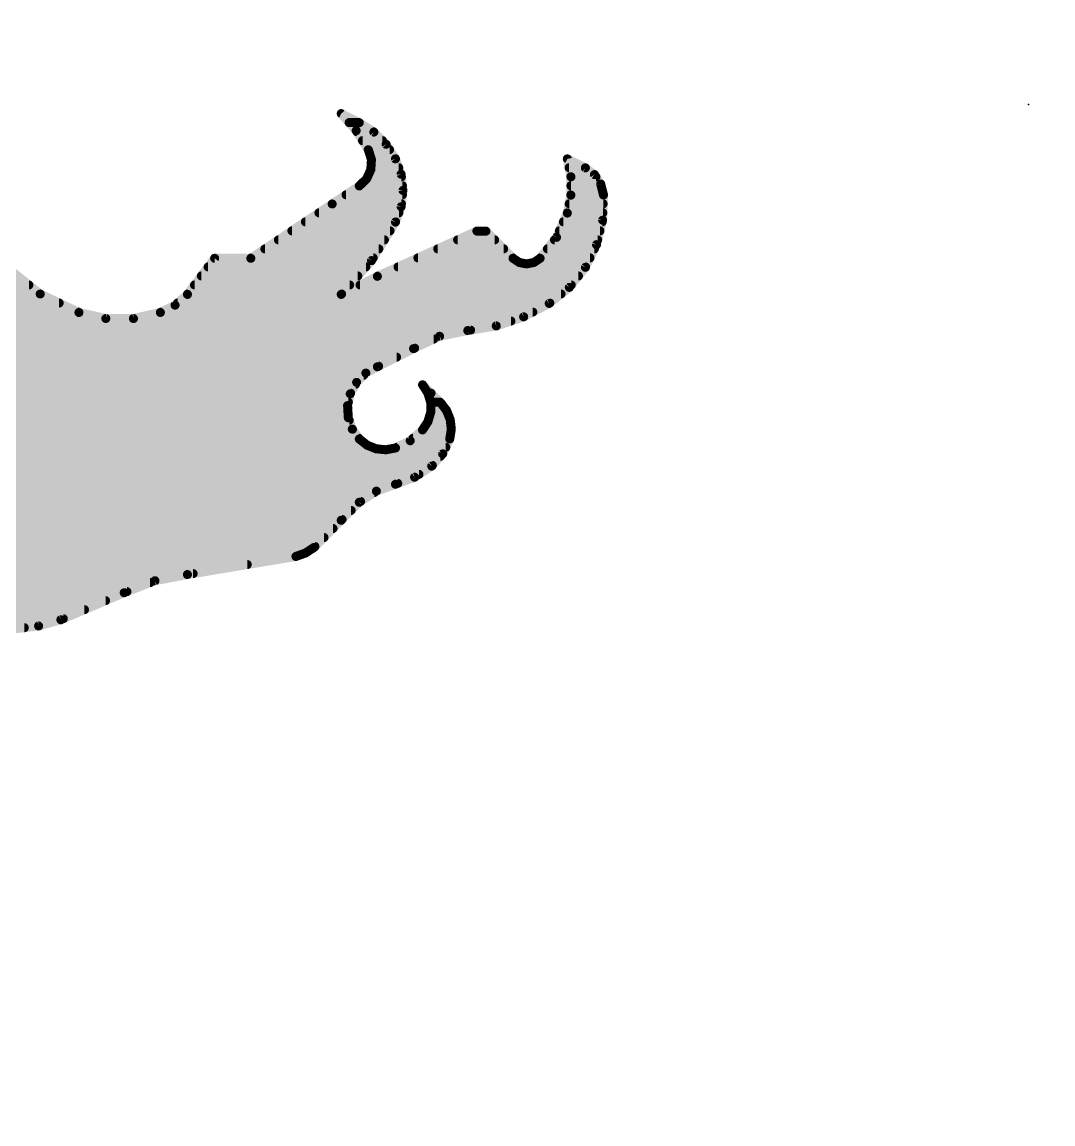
# Model space of a CAD drawing. Extents: x 4 to 288, y -28 to 191.
# Drawn here: x 80.501 to 83.242, y 151.739 to 154.671 of the extents above; entities that cross this region are included whole.
import ezdxf

# ---------------------------------------------------------------- set-up
doc = ezdxf.new("R2010")
doc.units = 0
doc.header["$MEASUREMENT"] = 0
for name, color, linetype in [('20', 7, 'CONTINUOUS'), ('21', 2, 'CONTINUOUS'), ('23', 7, 'CONTINUOUS')]:
    doc.layers.add(name, color=color, linetype=linetype)

msp = doc.modelspace()

# ---------------------------------------------------------------- linework, layer by layer
at = {"layer": '20', "const_width": 0.0254}
msp.add_lwpolyline([(71.1264, 186.0347, 2.9429), (202.1142, 186.0347)], format="xyb", dxfattribs=at)
at = {"layer": '21', "const_width": 0.024}
for points in [[(81.3894, 154.3816), (81.3498, 154.4271)], [(81.3498, 154.4271), (81.3978, 154.403)], [(81.3976, 154.4031), (81.3707, 154.4031)], [(81.3978, 154.403), (81.4365, 154.378)], [(81.4219, 154.3307), (81.3894, 154.3816)], [(81.4348, 154.3791), (81.391, 154.3791)], [(81.4365, 154.378), (81.469, 154.3454)], [(81.4594, 154.3551), (81.4063, 154.3551)], [(81.469, 154.3454), (81.494, 154.3067)], [(81.4783, 154.3311), (81.4216, 154.3311)], [(81.4301, 154.3049), (81.4219, 154.3307)], [(81.4284, 154.2779), (81.4301, 154.3049)], [(81.5026, 154.2831), (81.4287, 154.2831)], [(81.4937, 154.3071), (81.4294, 154.3071)], [(81.494, 154.3067), (81.5089, 154.2658)], [(81.951, 154.3067), (81.999, 154.2827)], [(81.9605, 154.2589), (81.951, 154.3067)], [(81.9982, 154.2831), (81.9557, 154.2831)], [(81.999, 154.2827), (82.0232, 154.2648)], [(81.3978, 154.2346), (81.4172, 154.2534)], [(81.4172, 154.2534), (81.4284, 154.2779)], [(81.5097, 154.2591), (81.4198, 154.2591)], [(81.5089, 154.2658), (81.514, 154.2226)], [(82.027, 154.2591), (81.9605, 154.2591)], [(81.9605, 154.2102), (81.9605, 154.2589)], [(82.0232, 154.2648), (82.0398, 154.2397)], [(81.3257, 154.1866), (81.3978, 154.2346)], [(81.5125, 154.2351), (81.3983, 154.2351)], [(81.514, 154.2226), (81.5089, 154.1793)], [(82.041, 154.2351), (81.9605, 154.2351)], [(82.0398, 154.2397), (82.0471, 154.2106)], [(81.5126, 154.2111), (81.3625, 154.2111)], [(81.951, 154.1625), (81.9605, 154.2102)], [(82.047, 154.2111), (81.9605, 154.2111)], [(82.0471, 154.2106), (82.0448, 154.1435)], [(81.1093, 154.0421), (81.3257, 154.1866)], [(81.503, 154.1631), (81.2905, 154.1631)], [(81.5098, 154.1871), (81.3264, 154.1871)], [(81.5089, 154.1793), (81.494, 154.1385)], [(82.0455, 154.1631), (81.9511, 154.1631)], [(82.0463, 154.1871), (81.9559, 154.1871)], [(81.4942, 154.1391), (81.2545, 154.1391)], [(81.494, 154.1385), (81.4304, 154.0359)], [(81.9222, 154.0978), (81.951, 154.1625)], [(82.0437, 154.1391), (81.9406, 154.1391)], [(82.0448, 154.1435), (82.0285, 154.0783)], [(81.4795, 154.1151), (81.2186, 154.1151)], [(81.4459, 153.9941), (81.7105, 154.1144)], [(81.7105, 154.1144), (81.7345, 154.1144)], [(81.7345, 154.1144), (81.8066, 154.0421)], [(82.0377, 154.1151), (81.9299, 154.1151)], [(81.4646, 154.0911), (81.1827, 154.0911)], [(81.7577, 154.0911), (81.6592, 154.0911)], [(81.8786, 154.0421), (81.9222, 154.0978)], [(82.0317, 154.0911), (81.9169, 154.0911)], [(82.0285, 154.0783), (81.999, 154.0181)], [(81.4497, 154.0671), (81.1467, 154.0671)], [(81.7816, 154.0671), (81.6064, 154.0671)], [(82.023, 154.0671), (81.8981, 154.0671)], [(80.46, 154.0181), (80.5492, 153.9471)], [(80.9408, 153.9461), (81.0131, 154.0421)], [(81.4153, 154.0191), (80.9958, 154.0191)], [(81.0131, 154.0421), (81.1093, 154.0421)], [(81.4349, 154.0431), (81.1108, 154.0431)], [(81.4304, 154.0359), (81.3498, 153.9461)], [(81.9995, 154.0191), (81.5009, 154.0191)], [(81.8056, 154.0431), (81.5537, 154.0431)], [(81.8066, 154.0421), (81.8231, 154.031)], [(81.8231, 154.031), (81.8426, 154.0271)], [(81.8426, 154.0271), (81.8621, 154.031)], [(81.8621, 154.031), (81.8786, 154.0421)], [(82.0112, 154.0431), (81.8794, 154.0431)], [(81.999, 154.0181), (81.9563, 153.9646)], [(81.3938, 153.9951), (80.9777, 153.9951)], [(81.3498, 153.9461), (81.4459, 153.9941)], [(81.9806, 153.9951), (81.4481, 153.9951)], [(80.5191, 153.9711), (80.1092, 153.9711)], [(81.3722, 153.9711), (80.9596, 153.9711)], [(81.9614, 153.9711), (81.3998, 153.9711)], [(81.9563, 153.9646), (81.9029, 153.922)], [(80.5493, 153.9471), (80.1218, 153.9471)], [(80.5492, 153.9471), (80.6522, 153.898)], [(80.9079, 153.9174), (80.9408, 153.9461)], [(81.3507, 153.9471), (80.9415, 153.9471)], [(81.9343, 153.9471), (81.3518, 153.9471)], [(80.5996, 153.9231), (80.1343, 153.9231)], [(80.6499, 153.8991), (80.1468, 153.8991)], [(80.8688, 153.898), (80.9079, 153.9174)], [(81.8592, 153.8991), (80.871, 153.8991)], [(81.9043, 153.9231), (80.9144, 153.9231)], [(81.9029, 153.922), (81.8349, 153.8864)], [(81.801, 153.8751), (80.1661, 153.8751)], [(80.6522, 153.898), (80.7238, 153.8818)], [(80.7238, 153.8818), (80.7972, 153.8818)], [(80.7972, 153.8818), (80.8688, 153.898)], [(81.8349, 153.8864), (81.7621, 153.8621)], [(81.6938, 153.8511), (80.1857, 153.8511)], [(81.6864, 153.8499), (81.6113, 153.8346)], [(81.7621, 153.8621), (81.6864, 153.8499)], [(81.5955, 153.8271), (80.2054, 153.8271)], [(81.6113, 153.8346), (81.5422, 153.8018)], [(81.5449, 153.8031), (80.2312, 153.8031)], [(81.5422, 153.8018), (81.4459, 153.7535)], [(81.4969, 153.7791), (80.2604, 153.7791)], [(81.4491, 153.7551), (80.2896, 153.7551)], [(81.4459, 153.7535), (81.4153, 153.7367)], [(81.4097, 153.7311), (80.3252, 153.7311)], [(81.4153, 153.7367), (81.3906, 153.712)], [(81.3879, 153.7071), (80.3613, 153.7071)], [(81.3906, 153.712), (81.3738, 153.6815)], [(81.5802, 153.6835), (81.566, 153.7055)], [(81.566, 153.7055), (81.6143, 153.6575)], [(81.3747, 153.6831), (80.3974, 153.6831)], [(81.3738, 153.6815), (81.3667, 153.6501)], [(81.5877, 153.6585), (81.5802, 153.6835)], [(81.5885, 153.6831), (81.5804, 153.6831)], [(81.3687, 153.6591), (80.4335, 153.6591)], [(81.3667, 153.6501), (81.3685, 153.6179)], [(81.6127, 153.6591), (81.5875, 153.6591)], [(81.5877, 153.6323), (81.5877, 153.6585)], [(81.6143, 153.6575), (81.63, 153.6368)], [(81.63, 153.6368), (81.6396, 153.6127)], [(81.3709, 153.6111), (80.3739, 153.6111)], [(81.3675, 153.6351), (80.406, 153.6351)], [(81.3685, 153.6179), (81.3792, 153.5875)], [(81.566, 153.5854), (81.5802, 153.6073)], [(81.5802, 153.6073), (81.5877, 153.6323)], [(81.6398, 153.6111), (81.5813, 153.6111)], [(81.6307, 153.6351), (81.5877, 153.6351)], [(81.6396, 153.6127), (81.6425, 153.5869)], [(81.3795, 153.5871), (80.3418, 153.5871)], [(81.3792, 153.5875), (81.3978, 153.5613)], [(81.5332, 153.5566), (81.566, 153.5854)], [(81.6424, 153.5871), (81.5671, 153.5871)], [(81.6425, 153.5869), (81.6383, 153.5613)], [(81.3965, 153.5631), (79.6441, 153.5631)], [(81.3978, 153.5613), (81.4182, 153.545)], [(81.494, 153.5373), (81.5332, 153.5566)], [(81.6386, 153.5631), (81.5406, 153.5631)], [(81.6383, 153.5613), (81.6195, 153.5217)], [(81.4328, 153.5391), (79.6201, 153.5391)], [(81.4182, 153.545), (81.4424, 153.5352)], [(81.4424, 153.5352), (81.4683, 153.5325)], [(81.4683, 153.5325), (81.494, 153.5373)], [(81.6278, 153.5391), (81.4976, 153.5391)], [(81.6195, 153.5217), (81.5903, 153.4892)], [(81.592, 153.4911), (79.572, 153.4911)], [(81.6136, 153.5151), (79.596, 153.5151)], [(81.5903, 153.4892), (81.5449, 153.4595)], [(81.5565, 153.4671), (79.548, 153.4671)], [(81.5449, 153.4595), (81.494, 153.4409)], [(81.5, 153.4431), (79.524, 153.4431)], [(81.494, 153.4409), (81.4431, 153.4224)], [(81.438, 153.4191), (79.5, 153.4191)], [(81.4431, 153.4224), (81.3978, 153.3929)], [(81.4012, 153.3951), (79.476, 153.3951)], [(81.3978, 153.3929), (81.3498, 153.3449)], [(81.376, 153.3711), (79.4756, 153.3711)], [(81.352, 153.3471), (79.4777, 153.3471)], [(81.3498, 153.3449), (81.2774, 153.2727)], [(81.3279, 153.3231), (79.4797, 153.3231)], [(81.3039, 153.2991), (79.4817, 153.2991)], [(81.2798, 153.2751), (79.4838, 153.2751)], [(81.2548, 153.2579), (81.2294, 153.2487)], [(81.2774, 153.2727), (81.2548, 153.2579)], [(81.236, 153.2511), (79.4858, 153.2511)], [(81.0998, 153.2271), (79.4878, 153.2271)], [(81.2294, 153.2487), (80.9408, 153.2006)], [(80.9558, 153.2031), (79.4899, 153.2031)], [(80.9408, 153.2006), (80.8545, 153.1841)], [(80.8415, 153.1791), (79.4919, 153.1791)], [(80.8545, 153.1841), (80.7726, 153.1523)], [(80.7798, 153.1551), (79.4939, 153.1551)], [(80.7726, 153.1523), (80.6042, 153.0803)], [(80.723, 153.1311), (79.496, 153.1311)], [(80.6669, 153.1071), (79.498, 153.1071)], [(80.6107, 153.0831), (79.5, 153.0831)], [(80.6042, 153.0803), (80.545, 153.0637)], [(80.507, 153.0591), (79.5021, 153.0591)], [(80.545, 153.0637), (80.484, 153.0563)]]:
    msp.add_lwpolyline(points, dxfattribs=at)
at = {"layer": '21', "const_width": 0.012}
for points in [[(81.3543, 154.431, 1), (81.3453, 154.4231)], [(81.3525, 154.4324, 1), (81.3471, 154.4217)], [(81.3707, 154.4091, 1), (81.3707, 154.3971)], [(81.401, 154.408, 1), (81.3945, 154.3979)], [(81.3951, 154.3976, 1), (81.4005, 154.4083)], [(81.3976, 154.3971, 1), (81.3976, 154.4091)], [(81.3945, 154.3848, 1), (81.3844, 154.3783)], [(81.3849, 154.3776, 1), (81.394, 154.3855)], [(81.391, 154.3851, 1), (81.391, 154.3731)], [(81.4407, 154.3822, 1), (81.4322, 154.3737)], [(81.4332, 154.3729, 1), (81.4397, 154.383)], [(81.4348, 154.3731, 1), (81.4348, 154.3851)], [(81.4063, 154.3611, 1), (81.4063, 154.3491)], [(81.4594, 154.3491, 1), (81.4594, 154.3611)], [(81.4741, 154.3486, 1), (81.464, 154.3421)], [(81.4648, 154.3411, 1), (81.4733, 154.3496)], [(81.4216, 154.3371, 1), (81.4216, 154.3251)], [(81.4276, 154.3325, 1), (81.4162, 154.3288)], [(81.4168, 154.3274, 1), (81.4269, 154.3339)], [(81.4783, 154.3251, 1), (81.4783, 154.3371)], [(81.4287, 154.2891, 1), (81.4287, 154.2771)], [(81.4294, 154.3131, 1), (81.4294, 154.3011)], [(81.4361, 154.3045, 1), (81.4241, 154.3053)], [(81.4244, 154.3031, 1), (81.4358, 154.3067)], [(81.4996, 154.3087, 1), (81.4883, 154.3046)], [(81.4889, 154.3034, 1), (81.499, 154.3099)], [(81.4937, 154.3011, 1), (81.4937, 154.3131)], [(81.5026, 154.2771, 1), (81.5026, 154.2891)], [(81.9569, 154.3078, 1), (81.9451, 154.3055)], [(81.9537, 154.312, 1), (81.9483, 154.3013)], [(81.9557, 154.2891, 1), (81.9557, 154.2771)], [(82.0025, 154.2875, 1), (81.9954, 154.2778)], [(81.9963, 154.2773, 1), (82.0017, 154.288)], [(81.9982, 154.2771, 1), (81.9982, 154.2891)], [(81.4213, 154.2491, 1), (81.413, 154.2577)], [(81.4198, 154.2651, 1), (81.4198, 154.2531)], [(81.4224, 154.2783, 1), (81.4344, 154.2776)], [(81.4339, 154.2754, 1), (81.423, 154.2804)], [(81.5149, 154.2665, 1), (81.503, 154.2651)], [(81.5033, 154.2637, 1), (81.5145, 154.2678)], [(81.5097, 154.2531, 1), (81.5097, 154.2651)], [(81.9605, 154.2651, 1), (81.9605, 154.2531)], [(81.9665, 154.2589, 1), (81.9545, 154.2589)], [(81.9547, 154.2577, 1), (81.9664, 154.2601)], [(82.0281, 154.2681, 1), (82.0182, 154.2614)], [(82.0196, 154.2599, 1), (82.0267, 154.2696)], [(82.027, 154.2531, 1), (82.027, 154.2651)], [(81.3936, 154.2389, 1), (81.402, 154.2302)], [(81.3983, 154.2411, 1), (81.3983, 154.2291)], [(81.4011, 154.2296, 1), (81.3945, 154.2395)], [(81.4117, 154.2559, 1), (81.4226, 154.2509)], [(81.5199, 154.2219, 1), (81.508, 154.2233)], [(81.5125, 154.2291, 1), (81.5125, 154.2411)], [(81.9605, 154.2411, 1), (81.9605, 154.2291)], [(82.0457, 154.2412, 1), (82.034, 154.2383)], [(82.0349, 154.2364, 1), (82.0448, 154.2431)], [(82.041, 154.2291, 1), (82.041, 154.2411)], [(81.3625, 154.2171, 1), (81.3625, 154.2051)], [(81.508, 154.2219, 1), (81.5199, 154.2233)], [(81.5126, 154.2051, 1), (81.5126, 154.2171)], [(81.9605, 154.2171, 1), (81.9605, 154.2051)], [(81.9545, 154.2102, 1), (81.9665, 154.2102)], [(81.9664, 154.209, 1), (81.9547, 154.2114)], [(82.0531, 154.2104, 1), (82.0411, 154.2108)], [(82.0413, 154.2091, 1), (82.0529, 154.212)], [(82.047, 154.2051, 1), (82.047, 154.2171)], [(81.2905, 154.1691, 1), (81.2905, 154.1571)], [(81.3224, 154.1915, 1), (81.329, 154.1816)], [(81.3264, 154.1931, 1), (81.3264, 154.1811)], [(81.329, 154.1816, 1), (81.3223, 154.1915)], [(81.503, 154.18, 1), (81.5149, 154.1786)], [(81.503, 154.1571, 1), (81.503, 154.1691)], [(81.5145, 154.1773, 1), (81.5033, 154.1814)], [(81.5098, 154.1811, 1), (81.5098, 154.1931)], [(81.9511, 154.1691, 1), (81.9511, 154.1571)], [(81.9559, 154.1931, 1), (81.9559, 154.1811)], [(82.0455, 154.1571, 1), (82.0455, 154.1691)], [(82.0463, 154.1811, 1), (82.0463, 154.1931)], [(81.2545, 154.1451, 1), (81.2545, 154.1331)], [(81.4883, 154.1405, 1), (81.4996, 154.1364)], [(81.4991, 154.1353, 1), (81.4889, 154.1416)], [(81.4942, 154.1331, 1), (81.4942, 154.1451)], [(81.9406, 154.1451, 1), (81.9406, 154.1331)], [(81.9451, 154.1636, 1), (81.9569, 154.1613)], [(81.9565, 154.16, 1), (81.9455, 154.1649)], [(82.0388, 154.1437, 1), (82.0508, 154.1433)], [(82.0506, 154.142, 1), (82.039, 154.1449)], [(82.0437, 154.1331, 1), (82.0437, 154.1451)], [(81.2186, 154.1211, 1), (81.2186, 154.1091)], [(81.4795, 154.1091, 1), (81.4795, 154.1211)], [(81.7105, 154.1204, 1), (81.7105, 154.1084)], [(81.713, 154.1089, 1), (81.708, 154.1198)], [(81.7387, 154.1186, 1), (81.7302, 154.1101)], [(81.7345, 154.1084, 1), (81.7345, 154.1204)], [(81.9299, 154.1211, 1), (81.9299, 154.1091)], [(82.0377, 154.1091, 1), (82.0377, 154.1211)], [(81.1827, 154.0971, 1), (81.1827, 154.0851)], [(81.4646, 154.0851, 1), (81.4646, 154.0971)], [(81.6592, 154.0971, 1), (81.6592, 154.0851)], [(81.7577, 154.0851, 1), (81.7577, 154.0971)], [(81.9169, 154.0971, 1), (81.9169, 154.0851)], [(81.9167, 154.1002, 1), (81.9277, 154.0954)], [(81.9269, 154.0941, 1), (81.9174, 154.1015)], [(82.0339, 154.0757, 1), (82.0231, 154.081)], [(82.0317, 154.0851, 1), (82.0317, 154.0971)], [(81.1467, 154.0731, 1), (81.1467, 154.0611)], [(81.4497, 154.0611, 1), (81.4497, 154.0731)], [(81.6064, 154.0731, 1), (81.6064, 154.0611)], [(81.7816, 154.0611, 1), (81.7816, 154.0731)], [(81.8981, 154.0731, 1), (81.8981, 154.0611)], [(82.0227, 154.0798, 1), (82.0344, 154.0769)], [(82.023, 154.0611, 1), (82.023, 154.0731)], [(80.9958, 154.0251, 1), (80.9958, 154.0131)], [(81.0131, 154.0481, 1), (81.0131, 154.0361)], [(81.0179, 154.0384, 1), (81.0083, 154.0457)], [(81.1059, 154.047, 1), (81.1126, 154.0371)], [(81.1108, 154.0491, 1), (81.1108, 154.0371)], [(81.1093, 154.0361, 1), (81.1093, 154.0481)], [(81.4153, 154.0131, 1), (81.4153, 154.0251)], [(81.4253, 154.039, 1), (81.4355, 154.0327)], [(81.4349, 154.0319, 1), (81.4259, 154.0399)], [(81.4349, 154.0371, 1), (81.4349, 154.0491)], [(81.5009, 154.0251, 1), (81.5009, 154.0131)], [(81.5537, 154.0491, 1), (81.5537, 154.0371)], [(81.8099, 154.047, 1), (81.8032, 154.0371)], [(81.8023, 154.0378, 1), (81.8108, 154.0463)], [(81.8056, 154.0371, 1), (81.8056, 154.0491)], [(81.8243, 154.0369, 1), (81.8219, 154.0251)], [(81.8198, 154.026, 1), (81.8264, 154.036)], [(81.8414, 154.033, 1), (81.8437, 154.0213)], [(81.8414, 154.0213, 1), (81.8437, 154.033)], [(81.8587, 154.036, 1), (81.8654, 154.026)], [(81.8632, 154.0251, 1), (81.8609, 154.0369)], [(81.8739, 154.0457, 1), (81.8833, 154.0384)], [(81.8794, 154.0491, 1), (81.8794, 154.0371)], [(81.8819, 154.0371, 1), (81.8752, 154.047)], [(82.0037, 154.0143, 1), (81.9943, 154.0218)], [(81.9995, 154.0131, 1), (81.9995, 154.0251)], [(82.0112, 154.0371, 1), (82.0112, 154.0491)], [(80.9777, 154.0011, 1), (80.9777, 153.9891)], [(81.3938, 153.9891, 1), (81.3938, 154.0011)], [(81.4434, 153.9995, 1), (81.4484, 153.9886)], [(81.4481, 154.0011, 1), (81.4481, 153.9891)], [(81.4486, 153.9887, 1), (81.4432, 153.9994)], [(81.9806, 153.9891, 1), (81.9806, 154.0011)], [(81.9936, 154.0207, 1), (82.0044, 154.0154)], [(80.5191, 153.9651, 1), (80.5191, 153.9771)], [(80.9596, 153.9771, 1), (80.9596, 153.9651)], [(81.3722, 153.9651, 1), (81.3722, 153.9771)], [(81.3998, 153.9771, 1), (81.3998, 153.9651)], [(81.9516, 153.9684, 1), (81.961, 153.9609)], [(81.9601, 153.9599, 1), (81.9526, 153.9693)], [(81.9614, 153.9651, 1), (81.9614, 153.9771)], [(80.5518, 153.9525, 1), (80.5467, 153.9417)], [(80.5455, 153.9424, 1), (80.553, 153.9518)], [(80.5493, 153.9411, 1), (80.5493, 153.9531)], [(80.936, 153.9497, 1), (80.9456, 153.9424)], [(80.9415, 153.9531, 1), (80.9415, 153.9411)], [(80.9447, 153.9415, 1), (80.9368, 153.9506)], [(81.3453, 153.9501, 1), (81.3542, 153.942)], [(81.3471, 153.9514, 1), (81.3525, 153.9407)], [(81.3518, 153.9531, 1), (81.3518, 153.9411)], [(81.3507, 153.9411, 1), (81.3507, 153.9531)], [(81.9343, 153.9411, 1), (81.9343, 153.9531)], [(80.5996, 153.9171, 1), (80.5996, 153.9291)], [(80.6499, 153.8931, 1), (80.6499, 153.9051)], [(80.871, 153.9051, 1), (80.871, 153.8931)], [(80.9039, 153.9219, 1), (80.9118, 153.9129)], [(80.9105, 153.912, 1), (80.9052, 153.9228)], [(80.9144, 153.9291, 1), (80.9144, 153.9171)], [(81.8592, 153.8931, 1), (81.8592, 153.9051)], [(81.8991, 153.9266, 1), (81.9066, 153.9173)], [(81.9057, 153.9166, 1), (81.9001, 153.9273)], [(81.9043, 153.9171, 1), (81.9043, 153.9291)], [(80.6535, 153.9038, 1), (80.6509, 153.8921)], [(80.6496, 153.8925, 1), (80.6548, 153.9034)], [(80.7238, 153.8878, 1), (80.7238, 153.8758)], [(80.7225, 153.876, 1), (80.7251, 153.8877)], [(80.7959, 153.8877, 1), (80.7985, 153.876)], [(80.7972, 153.8758, 1), (80.7972, 153.8878)], [(80.8661, 153.9033, 1), (80.8714, 153.8926)], [(80.8701, 153.8921, 1), (80.8675, 153.9038)], [(81.801, 153.8691, 1), (81.801, 153.8811)], [(81.8321, 153.8917, 1), (81.8377, 153.881)], [(81.8368, 153.8807, 1), (81.833, 153.892)], [(81.6854, 153.8558, 1), (81.6873, 153.8439)], [(81.6876, 153.844, 1), (81.6852, 153.8557)], [(81.6938, 153.8451, 1), (81.6938, 153.8571)], [(81.7602, 153.8678, 1), (81.764, 153.8564)], [(81.7631, 153.8562, 1), (81.7612, 153.868)], [(81.5955, 153.8211, 1), (81.5955, 153.8331)], [(81.6102, 153.8405, 1), (81.6125, 153.8287)], [(81.6139, 153.8292, 1), (81.6088, 153.84)], [(81.5396, 153.8072, 1), (81.5448, 153.7963)], [(81.5449, 153.7964, 1), (81.5395, 153.8071)], [(81.5449, 153.7971, 1), (81.5449, 153.8091)], [(81.4432, 153.7588, 1), (81.4486, 153.7481)], [(81.4488, 153.7482, 1), (81.443, 153.7587)], [(81.4491, 153.7491, 1), (81.4491, 153.7611)], [(81.4969, 153.7731, 1), (81.4969, 153.7851)], [(81.4124, 153.7419, 1), (81.4182, 153.7314)], [(81.4097, 153.7251, 1), (81.4097, 153.7371)], [(81.4195, 153.7324, 1), (81.4111, 153.7409)], [(81.3864, 153.7162, 1), (81.3949, 153.7078)], [(81.3959, 153.7091, 1), (81.3854, 153.7149)], [(81.3879, 153.7011, 1), (81.3879, 153.7131)], [(81.571, 153.7087, 1), (81.5609, 153.7022)], [(81.5702, 153.7097, 1), (81.5617, 153.7012)], [(81.3685, 153.6844, 1), (81.379, 153.6786)], [(81.3796, 153.6801, 1), (81.3679, 153.6828)], [(81.3747, 153.6771, 1), (81.3747, 153.6891)], [(81.586, 153.6852, 1), (81.5745, 153.6818)], [(81.5804, 153.6891, 1), (81.5804, 153.6771)], [(81.5752, 153.6803, 1), (81.5853, 153.6868)], [(81.5885, 153.6771, 1), (81.5885, 153.6891)], [(81.3608, 153.6514, 1), (81.3725, 153.6487)], [(81.3727, 153.6504, 1), (81.3607, 153.6497)], [(81.3687, 153.6531, 1), (81.3687, 153.6651)], [(81.5875, 153.6651, 1), (81.5875, 153.6531)], [(81.5937, 153.6585, 1), (81.5817, 153.6585)], [(81.5819, 153.6568, 1), (81.5934, 153.6602)], [(81.6191, 153.6611, 1), (81.6095, 153.6538)], [(81.61, 153.6532, 1), (81.6185, 153.6617)], [(81.6127, 153.6531, 1), (81.6127, 153.6651)], [(81.6356, 153.639, 1), (81.6244, 153.6346)], [(81.3625, 153.6176, 1), (81.3745, 153.6182)], [(81.3742, 153.6199, 1), (81.3629, 153.6159)], [(81.3675, 153.6291, 1), (81.3675, 153.6411)], [(81.3709, 153.6051, 1), (81.3709, 153.6171)], [(81.5853, 153.604, 1), (81.5752, 153.6105)], [(81.5813, 153.6171, 1), (81.5813, 153.6051)], [(81.5877, 153.6411, 1), (81.5877, 153.6291)], [(81.5817, 153.6323, 1), (81.5937, 153.6323)], [(81.5934, 153.6306, 1), (81.5819, 153.634)], [(81.6252, 153.6332, 1), (81.6348, 153.6404)], [(81.6307, 153.6291, 1), (81.6307, 153.6411)], [(81.6456, 153.6133, 1), (81.6337, 153.612)], [(81.6341, 153.6105, 1), (81.6452, 153.6149)], [(81.6398, 153.6051, 1), (81.6398, 153.6171)], [(81.3841, 153.591, 1), (81.3743, 153.5841)], [(81.3735, 153.5855, 1), (81.3848, 153.5895)], [(81.3795, 153.5811, 1), (81.3795, 153.5931)], [(81.5609, 153.5886, 1), (81.571, 153.5821)], [(81.5671, 153.5931, 1), (81.5671, 153.5811)], [(81.5699, 153.5808, 1), (81.562, 153.5899)], [(81.5745, 153.609, 1), (81.586, 153.6056)], [(81.6484, 153.5859, 1), (81.6365, 153.5878)], [(81.6365, 153.5862, 1), (81.6484, 153.5875)], [(81.6424, 153.5811, 1), (81.6424, 153.5931)], [(81.4015, 153.5659, 1), (81.394, 153.5566)], [(81.3929, 153.5578, 1), (81.4027, 153.5647)], [(81.3965, 153.5571, 1), (81.3965, 153.5691)], [(81.5292, 153.5611, 1), (81.5371, 153.552)], [(81.5358, 153.5512, 1), (81.5305, 153.5619)], [(81.5406, 153.5691, 1), (81.5406, 153.5571)], [(81.6324, 153.5622, 1), (81.6442, 153.5603)], [(81.6437, 153.5587, 1), (81.6329, 153.5638)], [(81.6386, 153.5571, 1), (81.6386, 153.5691)], [(81.4205, 153.5506, 1), (81.4159, 153.5395)], [(81.4145, 153.5403, 1), (81.4219, 153.5497)], [(81.4328, 153.5331, 1), (81.4328, 153.5451)], [(81.443, 153.5411, 1), (81.4418, 153.5292)], [(81.4401, 153.5296, 1), (81.4446, 153.5407)], [(81.4672, 153.5384, 1), (81.4694, 153.5266)], [(81.4677, 153.5265, 1), (81.4689, 153.5385)], [(81.4913, 153.5426, 1), (81.4966, 153.5319)], [(81.4976, 153.5451, 1), (81.4976, 153.5331)], [(81.4951, 153.5314, 1), (81.4929, 153.5432)], [(81.6141, 153.5243, 1), (81.625, 153.5191)], [(81.624, 153.5177, 1), (81.6151, 153.5257)], [(81.6278, 153.5331, 1), (81.6278, 153.5451)], [(81.5936, 153.4841, 1), (81.587, 153.4942)], [(81.592, 153.4851, 1), (81.592, 153.4971)], [(81.6136, 153.5091, 1), (81.6136, 153.5211)], [(81.547, 153.4538, 1), (81.5429, 153.4651)], [(81.5565, 153.4611, 1), (81.5565, 153.4731)], [(81.5858, 153.4932, 1), (81.5947, 153.4851)], [(81.4919, 153.4465, 1), (81.496, 153.4352)], [(81.496, 153.4352, 1), (81.4919, 153.4465)], [(81.5, 153.4371, 1), (81.5, 153.4491)], [(81.5416, 153.4645, 1), (81.5482, 153.4544)], [(81.4411, 153.428, 1), (81.4452, 153.4168)], [(81.438, 153.4131, 1), (81.438, 153.4251)], [(81.4464, 153.4174, 1), (81.4398, 153.4274)], [(81.3945, 153.3979, 1), (81.4011, 153.3878)], [(81.402, 153.3886, 1), (81.3935, 153.3971)], [(81.4012, 153.3891, 1), (81.4012, 153.4011)], [(81.3455, 153.3491, 1), (81.354, 153.3406)], [(81.354, 153.3406, 1), (81.3455, 153.3491)], [(81.352, 153.3411, 1), (81.352, 153.3531)], [(81.376, 153.3651, 1), (81.376, 153.3771)], [(81.3279, 153.3171, 1), (81.3279, 153.3291)], [(81.3039, 153.2931, 1), (81.3039, 153.3051)], [(81.2515, 153.2629, 1), (81.258, 153.2529)], [(81.2568, 153.2523, 1), (81.2527, 153.2635)], [(81.2731, 153.2769, 1), (81.2816, 153.2684)], [(81.2807, 153.2676, 1), (81.2741, 153.2777)], [(81.2798, 153.2691, 1), (81.2798, 153.2811)], [(81.0998, 153.2211, 1), (81.0998, 153.2331)], [(81.2273, 153.2543, 1), (81.2314, 153.243)], [(81.2304, 153.2427, 1), (81.2284, 153.2546)], [(81.236, 153.2451, 1), (81.236, 153.2571)], [(80.9398, 153.2065, 1), (80.9418, 153.1946)], [(80.9419, 153.1947, 1), (80.9397, 153.2064)], [(80.9558, 153.1971, 1), (80.9558, 153.2091)], [(80.8415, 153.1731, 1), (80.8415, 153.1851)], [(80.8533, 153.19, 1), (80.8556, 153.1782)], [(80.8566, 153.1785, 1), (80.8523, 153.1897)], [(80.7704, 153.1578, 1), (80.7748, 153.1467)], [(80.7749, 153.1467, 1), (80.7702, 153.1578)], [(80.7798, 153.1491, 1), (80.7798, 153.1611)], [(80.723, 153.1251, 1), (80.723, 153.1371)], [(80.6018, 153.0858, 1), (80.6065, 153.0747)], [(80.6058, 153.0745, 1), (80.6026, 153.086)], [(80.6107, 153.0771, 1), (80.6107, 153.0891)], [(80.6669, 153.1011, 1), (80.6669, 153.1131)], [(80.507, 153.0531, 1), (80.507, 153.0651)], [(80.5434, 153.0695, 1), (80.5466, 153.0579)], [(80.5457, 153.0577, 1), (80.5443, 153.0696)]]:
    msp.add_lwpolyline(points, format="xyb", dxfattribs=at)
at = {"layer": '23'}
msp.add_point((83.1774, 154.4511), dxfattribs=at)

doc.saveas('drawing.dxf')
